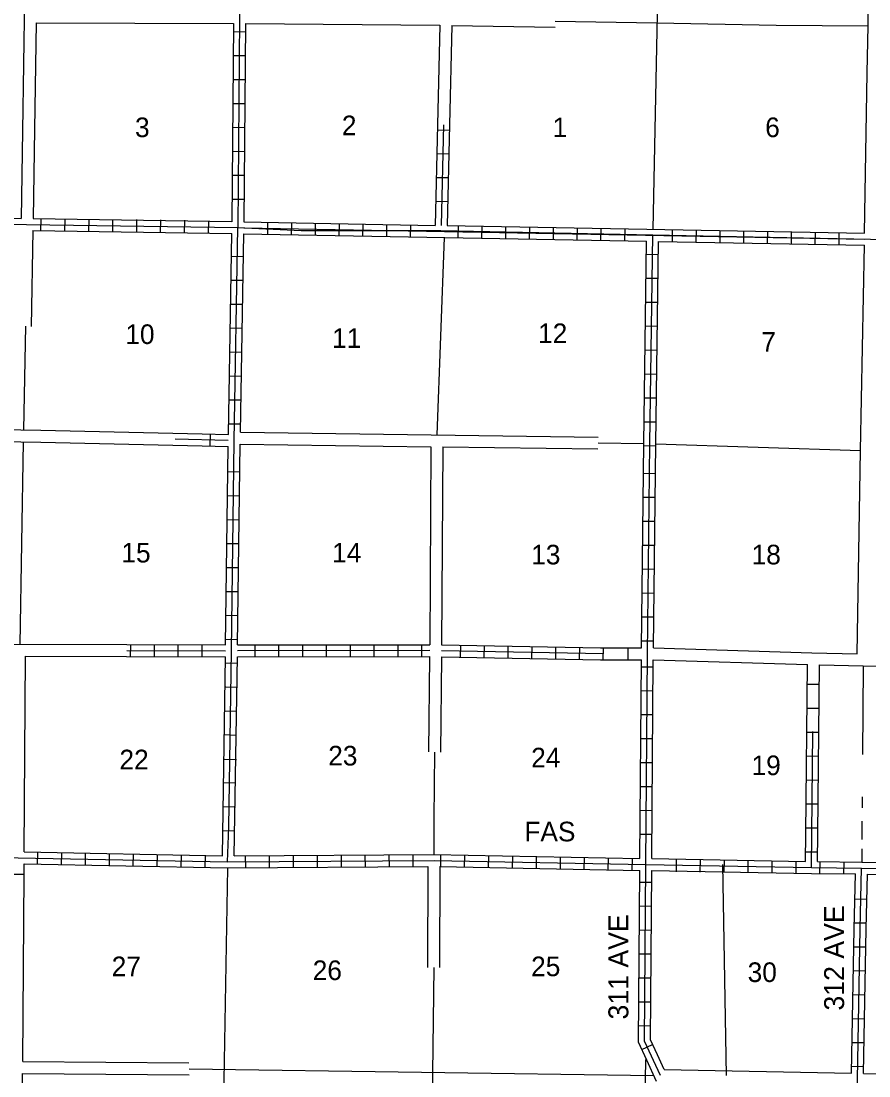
# Model space of a CAD drawing. Extents: x 1127779 to 1640420, y 16530500 to 16912710.
# Drawn here: x 1377788 to 1399034, y 16571412 to 16597855 of the extents above; entities that cross this region are included whole.
import ezdxf

# ---------------------------------------------------------------- set-up
doc = ezdxf.new("R2010")
doc.units = 0
for name, color, linetype in [('L11', 7, 'Continuous'), ('L13', 7, 'Continuous'), ('L14', 7, 'Continuous'), ('L21', 7, 'Continuous'), ('L3', 7, 'Continuous'), ('L30', 7, 'Continuous'), ('L8', 7, 'Continuous')]:
    doc.layers.add(name, color=color, linetype=linetype)

msp = doc.modelspace()

# ---------------------------------------------------------------- linework, layer by layer
at = {"layer": 'L11'}
for p, q in [((1377943, 16603143), (1377823, 16595106)), ((1399013, 16597740), (1399027, 16601366)), ((1378163, 16597815), (1378123, 16595143)), ((1378163, 16597815), (1383114, 16597796)), ((1383413, 16597794), (1388285, 16597749)), ((1388285, 16597749), (1388224, 16595258)), ((1388585, 16597746), (1388524, 16595251)), ((1377823, 16595106), (1377790, 16592908)), ((1378123, 16595143), (1378090, 16592903)), ((1378086, 16592604), (1378044, 16590202)), ((1383284, 16587547), (1392249, 16587428)), ((1383279, 16587247), (1388055, 16587184)), ((1388055, 16587184), (1388027, 16582223)), ((1388354, 16587181), (1388326, 16582220)), ((1388354, 16587181), (1392245, 16587129)), ((1388025, 16581924), (1388001, 16579533)), ((1393632, 16581840), (1397499, 16581725)), ((1377828, 16571774), (1377861, 16576469)), ((1387982, 16576665), (1387976, 16574132)), ((1388281, 16576663), (1388275, 16574132)), ((1377828, 16571774), (1381993, 16571739)), ((1377790, 16566457), (1377825, 16571474)), ((1377825, 16571474), (1382003, 16571440)), ((1393904, 16571572), (1398601, 16571477)), ((1398901, 16571473), (1403859, 16571415))]:
    msp.add_line(p, q, dxfattribs=at)
for points in [[(1388585, 16597746), (1391170, 16597703)], [(1398926, 16592541), (1398990, 16596558), (1399013, 16597740)], [(1398743, 16581993), (1398828, 16587092), (1398921, 16592241)], [(1372722, 16587691), (1378285, 16587600), (1382329, 16587505)], [(1372718, 16587392), (1378279, 16587301), (1382326, 16587205)], [(1397798, 16581717), (1398887, 16581690), (1401454, 16581635), (1403903, 16581614), (1404320, 16581647), (1404407, 16586843)], [(1377603, 16582232), (1380438, 16582225)], [(1393635, 16582140), (1397603, 16582021), (1398743, 16581993)], [(1377865, 16577029), (1377900, 16581932), (1380431, 16581926)], [(1388324, 16581921), (1388300, 16579527)], [(1393904, 16571572), (1393733, 16571944)], [(1393711, 16571276), (1393467, 16571806)]]:
    msp.add_lwpolyline(points, dxfattribs=at)
at = {"layer": 'L13'}
for p, q in [((1393811, 16602354), (1393619, 16592637)), ((1388393, 16592430), (1388210, 16587482)), ((1377894, 16590205), (1377849, 16587610)), ((1377843, 16587308), (1377754, 16582231)), ((1392247, 16587279), (1393396, 16587264)), ((1393696, 16587256), (1398828, 16587094)), ((1398889, 16581690), (1398873, 16579471)), ((1398865, 16578406), (1398864, 16578135)), ((1398861, 16577798), (1398858, 16577343)), ((1398856, 16577107), (1398854, 16576774)), ((1382961, 16576630), (1382784, 16566222)), ((1388132, 16574132), (1388025, 16566158)), ((1393437, 16571820), (1393353, 16566261)), ((1381998, 16571592), (1393642, 16571426))]:
    msp.add_line(p, q, dxfattribs=at)
for points in [[(1391172, 16597853), (1393721, 16597811), (1396712, 16597751), (1399013, 16597740)], [(1388150, 16579530), (1388134, 16577856), (1388132, 16576966)]]:
    msp.add_lwpolyline(points, dxfattribs=at)
at = {"layer": 'L3'}
for q in [(1395367, 16576712), (1395461, 16571421)]:
    msp.add_line((1395367, 16576712), q, dxfattribs=at)
msp.add_lwpolyline([(1395367, 16576712), (1395461, 16571421)], dxfattribs=at)
at = {"layer": 'L8'}
for p, q in [((1383114, 16597796), (1383071, 16592823)), ((1383112, 16597593), (1383411, 16597590)), ((1383413, 16597794), (1383370, 16592821)), ((1383107, 16596993), (1383405, 16596990)), ((1383102, 16596393), (1383400, 16596390)), ((1383097, 16595793), (1383395, 16595790)), ((1388224, 16595258), (1388163, 16592735)), ((1388374, 16595254), (1388312, 16592733)), ((1388524, 16595251), (1388462, 16592729)), ((1383092, 16595193), (1383390, 16595190)), ((1388519, 16595115), (1388221, 16595122)), ((1383087, 16594593), (1383385, 16594590)), ((1388505, 16594519), (1388207, 16594526)), ((1383081, 16593993), (1383380, 16593990)), ((1388490, 16593922), (1388192, 16593929)), ((1383076, 16593393), (1383374, 16593390)), ((1388476, 16593326), (1388177, 16593333)), ((1378282, 16592900), (1378277, 16592601)), ((1378882, 16592892), (1378877, 16592592)), ((1379482, 16592883), (1379477, 16592584)), ((1380081, 16592874), (1380077, 16592575)), ((1380682, 16592879), (1380677, 16592581)), ((1381281, 16592870), (1381277, 16592572)), ((1381881, 16592861), (1381877, 16592562)), ((1382481, 16592852), (1382477, 16592553)), ((1383370, 16592821), (1388163, 16592735)), ((1388480, 16592868), (1388478, 16592868)), ((1388480, 16592868), (1388480, 16592867)), ((1383367, 16592671), (1398923, 16592391)), ((1383966, 16592809), (1383961, 16592511)), ((1384563, 16592798), (1384558, 16592500)), ((1385159, 16592788), (1385154, 16592489)), ((1385756, 16592777), (1385751, 16592479)), ((1386352, 16592766), (1386347, 16592468)), ((1386949, 16592756), (1386944, 16592457)), ((1387545, 16592745), (1387540, 16592447)), ((1388462, 16592729), (1398926, 16592541)), ((1388738, 16592723), (1388733, 16592425)), ((1389335, 16592713), (1389330, 16592414)), ((1389931, 16592702), (1389926, 16592404)), ((1390528, 16592691), (1390523, 16592393)), ((1391124, 16592681), (1391119, 16592382)), ((1391721, 16592670), (1391716, 16592372)), ((1392317, 16592659), (1392312, 16592361)), ((1392914, 16592648), (1392909, 16592350)), ((1394107, 16592627), (1394102, 16592329)), ((1394703, 16592616), (1394698, 16592318)), ((1395300, 16592606), (1395295, 16592307)), ((1395896, 16592595), (1395891, 16592297)), ((1396493, 16592584), (1396488, 16592286)), ((1397089, 16592574), (1397084, 16592275)), ((1397686, 16592563), (1397681, 16592265)), ((1398282, 16592552), (1398277, 16592254)), ((1382984, 16587489), (1383067, 16592530)), ((1383284, 16587547), (1383366, 16592521)), ((1383365, 16592521), (1393465, 16592339)), ((1393396, 16587264), (1393465, 16592339)), ((1393764, 16592334), (1398921, 16592241)), ((1383058, 16591963), (1383356, 16591958)), ((1393460, 16592012), (1393758, 16592008)), ((1383048, 16591363), (1383346, 16591358)), ((1393452, 16591412), (1393750, 16591408)), ((1383038, 16590763), (1383336, 16590758)), ((1393444, 16590812), (1393742, 16590808)), ((1393436, 16590212), (1393734, 16590208)), ((1383028, 16590163), (1383326, 16590158)), ((1383018, 16589563), (1383316, 16589558)), ((1393428, 16589612), (1393726, 16589608)), ((1383008, 16588963), (1383307, 16588958)), ((1393420, 16589012), (1393718, 16589008)), ((1382999, 16588363), (1383297, 16588359)), ((1393412, 16588412), (1393710, 16588408)), ((1393404, 16587812), (1393702, 16587808)), ((1382989, 16587763), (1383287, 16587759)), ((1382530, 16587201), (1382537, 16587499)), ((1393336, 16582140), (1393396, 16587264)), ((1382912, 16582219), (1382979, 16587190)), ((1383212, 16582219), (1383279, 16587247)), ((1393396, 16587212), (1393694, 16587209)), ((1382970, 16586560), (1383268, 16586556)), ((1393387, 16586521), (1393685, 16586517)), ((1382962, 16585960), (1383260, 16585956)), ((1393380, 16585921), (1393678, 16585917)), ((1382954, 16585360), (1383252, 16585356)), ((1393373, 16585321), (1393671, 16585317)), ((1382946, 16584760), (1383244, 16584756)), ((1393366, 16584721), (1393664, 16584717)), ((1382938, 16584160), (1383236, 16584156)), ((1393359, 16584121), (1393657, 16584117)), ((1382930, 16583560), (1383228, 16583556)), ((1393352, 16583521), (1393650, 16583517)), ((1382922, 16582960), (1383220, 16582956)), ((1393345, 16582921), (1393643, 16582917)), ((1382914, 16582360), (1383212, 16582356)), ((1393338, 16582321), (1393636, 16582318)), ((1380526, 16582224), (1380525, 16581926)), ((1381123, 16582223), (1381122, 16581924)), ((1381719, 16582221), (1381719, 16581923)), ((1382316, 16582220), (1382315, 16581922)), ((1383212, 16582219), (1388027, 16582223)), ((1388027, 16582073), (1383212, 16582069)), ((1383655, 16581920), (1383654, 16582219)), ((1384251, 16581921), (1384251, 16582219)), ((1384848, 16581921), (1384848, 16582220)), ((1385444, 16581922), (1385444, 16582220)), ((1386041, 16581922), (1386041, 16582220)), ((1386638, 16581923), (1386637, 16582221)), ((1387234, 16581923), (1387234, 16582221)), ((1387831, 16581924), (1387830, 16582222)), ((1392381, 16581990), (1388323, 16582070)), ((1388326, 16582220), (1392311, 16582141)), ((1388799, 16581911), (1388805, 16582210)), ((1389396, 16581900), (1389401, 16582198)), ((1389992, 16581888), (1389998, 16582186)), ((1390589, 16581876), (1390594, 16582174)), ((1391185, 16581864), (1391191, 16582162)), ((1391782, 16581852), (1391787, 16582151)), ((1392311, 16582141), (1393336, 16582140)), ((1392378, 16581841), (1392384, 16582139)), ((1392993, 16582137), (1392993, 16581851)), ((1382832, 16576932), (1382908, 16581920)), ((1382907, 16581766), (1383205, 16581756)), ((1383131, 16576930), (1383207, 16581920)), ((1383207, 16581920), (1388025, 16581924)), ((1388324, 16581921), (1392305, 16581842)), ((1392305, 16581842), (1393333, 16581841)), ((1393297, 16576865), (1393333, 16581841)), ((1393596, 16576859), (1393632, 16581840)), ((1393337, 16581671), (1393635, 16581669)), ((1397792, 16581221), (1397493, 16581225)), ((1382916, 16581166), (1383214, 16581157)), ((1393332, 16581071), (1393630, 16581069)), ((1382896, 16580567), (1383194, 16580557)), ((1393327, 16580471), (1393625, 16580469)), ((1397786, 16580621), (1397486, 16580625)), ((1382891, 16579967), (1383189, 16579957)), ((1393322, 16579871), (1393621, 16579869)), ((1397780, 16580021), (1397480, 16580025)), ((1382886, 16579353), (1383184, 16579343)), ((1397778, 16579421), (1397480, 16579425)), ((1393318, 16579271), (1393616, 16579269)), ((1397771, 16578821), (1397472, 16578825)), ((1382866, 16578768), (1383164, 16578758)), ((1393313, 16578671), (1393611, 16578669)), ((1382860, 16578168), (1383159, 16578158)), ((1393308, 16578071), (1393606, 16578069)), ((1397763, 16578221), (1397465, 16578225)), ((1382841, 16577568), (1383139, 16577558)), ((1397756, 16577621), (1397458, 16577625)), ((1393303, 16577471), (1393602, 16577469)), ((1377865, 16577029), (1382832, 16576932)), ((1378197, 16577022), (1378192, 16576724)), ((1378797, 16577010), (1378791, 16576712)), ((1379397, 16576998), (1379391, 16576700)), ((1379997, 16576986), (1379991, 16576688)), ((1380597, 16576974), (1380591, 16576676)), ((1381197, 16576963), (1381191, 16576664)), ((1381797, 16576951), (1381791, 16576653)), ((1383131, 16576930), (1388132, 16576965)), ((1386406, 16576953), (1386408, 16576655)), ((1387005, 16576957), (1387008, 16576659)), ((1387605, 16576961), (1387608, 16576663)), ((1388132, 16576966), (1393297, 16576865)), ((1388300, 16576963), (1388295, 16576665)), ((1388900, 16576951), (1388894, 16576653)), ((1397748, 16577021), (1397450, 16577025)), ((1377861, 16576469), (1377863, 16576730)), ((1382397, 16576939), (1382391, 16576641)), ((1383406, 16576932), (1383408, 16576634)), ((1384006, 16576937), (1384008, 16576638)), ((1384606, 16576941), (1384608, 16576642)), ((1385206, 16576945), (1385208, 16576647)), ((1385806, 16576949), (1385808, 16576651)), ((1389500, 16576939), (1389494, 16576641)), ((1390100, 16576927), (1390094, 16576629)), ((1390700, 16576915), (1390694, 16576617)), ((1391300, 16576904), (1391294, 16576605)), ((1391900, 16576892), (1391894, 16576594)), ((1392500, 16576880), (1392494, 16576582)), ((1393099, 16576868), (1393094, 16576570)), ((1393596, 16576859), (1397447, 16576791)), ((1394204, 16576828), (1394201, 16576530)), ((1394804, 16576821), (1394801, 16576523)), ((1395404, 16576814), (1395401, 16576516)), ((1396004, 16576807), (1396001, 16576508)), ((1396604, 16576800), (1396601, 16576501)), ((1397204, 16576792), (1397201, 16576494)), ((1397804, 16576785), (1397800, 16576487)), ((1398404, 16576778), (1398400, 16576480)), ((1377562, 16576471), (1377860, 16576469)), ((1388281, 16576663), (1393294, 16576565)), ((1398999, 16576471), (1403949, 16576374)), ((1393294, 16576271), (1393592, 16576269)), ((1393289, 16575672), (1393587, 16575669)), ((1398680, 16575852), (1398978, 16575847)), ((1398669, 16575252), (1398967, 16575247)), ((1393284, 16575072), (1393583, 16575069)), ((1398658, 16574652), (1398957, 16574647)), ((1393280, 16574472), (1393578, 16574469)), ((1398648, 16574052), (1398946, 16574047)), ((1393275, 16573872), (1393573, 16573869)), ((1393270, 16573272), (1393568, 16573269)), ((1398637, 16573452), (1398935, 16573447)), ((1398626, 16572853), (1398924, 16572847)), ((1393265, 16572672), (1393564, 16572669)), ((1393344, 16572074), (1393614, 16572199)), ((1398615, 16572253), (1398913, 16572247)), ((1398604, 16571653), (1398902, 16571647))]:
    msp.add_line(p, q, dxfattribs=at)
for points in [[(1383605, 16623203), (1383557, 16619094), (1383503, 16616903), (1383469, 16613795), (1383390, 16608503), (1383363, 16604661), (1383327, 16603203), (1383260, 16598228), (1383265, 16597945), (1383219, 16592678)], [(1367297, 16592931), (1372646, 16592851), (1377920, 16592756), (1383219, 16592678), (1384810, 16592606), (1388309, 16592607), (1393616, 16592495), (1399074, 16592389), (1404314, 16592286), (1409589, 16592224), (1413122, 16592174), (1414805, 16592163)], [(1372798, 16592998), (1377790, 16592908)], [(1378090, 16592903), (1383071, 16592829)], [(1378086, 16592604), (1383067, 16592530)], [(1382963, 16576779), (1382992, 16577645), (1383060, 16582070), (1383131, 16587336), (1383219, 16592678)], [(1393808, 16571424), (1393409, 16572287), (1393445, 16576712), (1393483, 16581994), (1393546, 16587261), (1393616, 16592495)], [(1393635, 16582140), (1393696, 16587259), (1393764, 16592334)], [(1382980, 16587339), (1381648, 16587371)], [(1382329, 16587505), (1382984, 16587489)], [(1382326, 16587205), (1382979, 16587190)], [(1380438, 16582225), (1382912, 16582219)], [(1380438, 16582075), (1382912, 16582069)], [(1380431, 16581926), (1382908, 16581920)], [(1397447, 16576791), (1397455, 16577481), (1397499, 16581725)], [(1397746, 16576787), (1397755, 16577477), (1397798, 16581717)], [(1397594, 16576639), (1397605, 16577479), (1397631, 16580047)], [(1368000, 16577069), (1372431, 16576919), (1377714, 16576882), (1382963, 16576779), (1388138, 16576816), (1393445, 16576712), (1397594, 16576639), (1398853, 16576624), (1404102, 16576521), (1409426, 16576417), (1414666, 16576322)], [(1377863, 16576730), (1382962, 16576630), (1387982, 16576665)], [(1397746, 16576787), (1398855, 16576774), (1403954, 16576674)], [(1393467, 16571806), (1393260, 16572255), (1393294, 16576565)], [(1393733, 16571944), (1393559, 16572319), (1393594, 16576560)], [(1393594, 16576560), (1397592, 16576489), (1398700, 16576476)], [(1398601, 16571477), (1398668, 16575102), (1398700, 16576476)], [(1398653, 16566066), (1398748, 16571324), (1398818, 16575099), (1398853, 16576624)], [(1398901, 16571473), (1398967, 16575096), (1398999, 16576471)]]:
    msp.add_lwpolyline(points, dxfattribs=at)

# ---------------------------------------------------------------- texts
at = {"layer": 'L14'}
for s, height, rotation, p in [('2', 492, 359.9928, (1385827, 16594994)), ('3', 492, 359.9928, (1380643, 16594946)), ('1', 492, 359.9925, (1391107, 16594946)), ('6', 492, 359.993, (1396436, 16594946)), ('10', 492.2, 359.9968, (1380400, 16589760)), ('12', 492.2, 359.9928, (1390743, 16589783)), ('11', 492.2, 359.9948, (1385583, 16589663)), ('7', 492, 359.9928, (1396338, 16589566)), ('15', 492.2, 359.9965, (1380302, 16584283)), ('14', 492.2, 359.9967, (1385583, 16584283)), ('13', 492.2, 359.9965, (1390572, 16584235)), ('18', 492.2, 359.9965, (1396095, 16584235)), ('22', 492.2, 359.9969, (1380253, 16579098)), ('23', 492.2, 359.9969, (1385485, 16579194)), ('24', 492.2, 359.9971, (1390571, 16579146)), ('19', 492.2, 359.9965, (1396094, 16578952)), ('27', 492.2, 359.9969, (1380058, 16573912)), ('26', 492.2, 359.997, (1385096, 16573815)), ('25', 492.2, 359.9969, (1390570, 16573912)), ('30', 492.2, 359.9971, (1395996, 16573766))]:
    msp.add_text(s, height=height, rotation=rotation, dxfattribs=at).set_placement(p)
at = {"layer": 'L21'}
msp.add_text('FAS', height=492.2, rotation=359.9988, dxfattribs=at).set_placement((1390400, 16577292))
at = {"layer": 'L30'}
for s, p in [('312 AVE', (1398413, 16573050)), ('311 AVE', (1393006, 16572826))]:
    msp.add_text(s, height=500, rotation=90, dxfattribs=at).set_placement(p)

doc.saveas('drawing.dxf')
